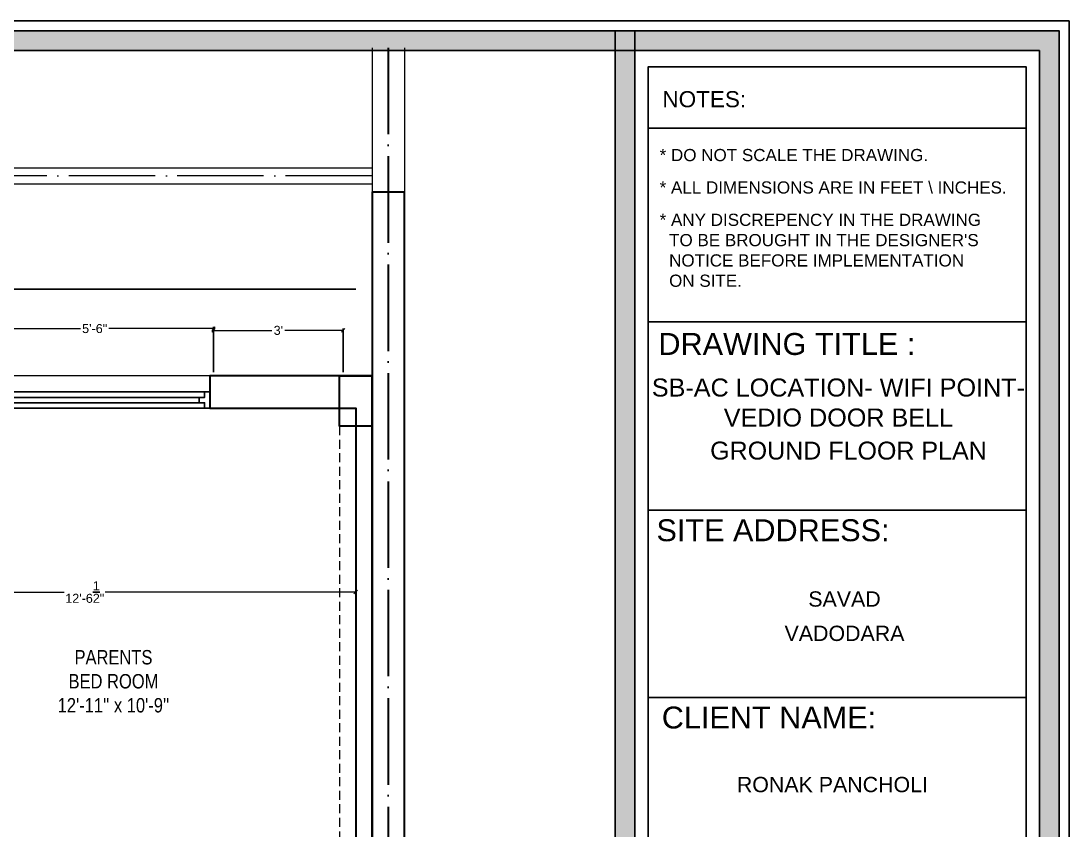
# Model space of a CAD drawing. Header units: millimetres. Extents: x 56222 to 3066687, y -650199 to -121287.
# Drawn here: x 132775.4 to 133066.4, y -184225 to -184000.3 of the extents above; entities that cross this region are included whole.
import ezdxf
from ezdxf.enums import TextEntityAlignment as Align

# ---------------------------------------------------------------- set-up
doc = ezdxf.new("R2010")
doc.units = ezdxf.units.MM
doc.header["$MEASUREMENT"] = 0
doc.header["$PDMODE"] = 35
doc.linetypes.add('ACAD_ISO04W100', pattern=[30, 24, -3, 0, -3])
doc.linetypes.add('DASHED2', pattern=[0.375, 0.25, -0.125])
doc.layers.get('Defpoints').update_dxf_attribs({"color": 220})
for name, color, linetype, lineweight in [('COLUMN', 1, 'Continuous', 30), ('dim05', 1, 'Continuous', 13), ('FIRST FLOOR ( TEXT )', 7, 'Continuous', 9), ('GROUND FLOOR', 7, 'Continuous', 9), ('GROUND FLOOR  ( PLINE )', 251, 'Continuous', 30), ('Labelling', 1, 'Continuous', 25), ('NAME PLATE', 7, 'Continuous', 25), ('wall', 7, 'Continuous', 30), ('X_PLOT', 1, 'Continuous', 9)]:
    doc.layers.add(name, color=color, linetype=linetype, lineweight=lineweight)
doc.layers.add('GROUND FLOOR  ( Text )', color=251, linetype='Continuous')
doc.layers.add('XX~SLAB ( PLINE )', color=251, linetype='Continuous', plot=False)
doc.styles.add('Arial', font='arial.ttf')
doc.styles.add('KATHA', font='swissc.ttf')
doc.styles.get("Standard").update_dxf_attribs({"font": 'arial.ttf', "height": 6})
doc.dimstyles.new('ISO-25', dxfattribs={"dimtxt": 2.5, "dimasz": 1, "dimexe": 0.5, "dimexo": 1, "dimtad": 0, "dimdec": 1, "dimlunit": 4, "dimtxsty": 'Standard', "dimblk": 'OBLIQUE', "dimcen": 2.5, "dimclrd": 1, "dimclre": 1, "dimclrt": 5, "dimadec": 0, "dimazin": 0, "dimtfac": 1, "dimtdec": 1, "dimtmove": 0, "dimatfit": 3, "dimfxl": 1, "dimlwd": -1, "dimarcsym": 0})

# ---------------------------------------------------------------- blocks, each defined once
blk = doc.blocks.new('LAYOUT FILE')
at = {"layer": 'NAME PLATE', "true_color": 0xd39e00}
h = blk.add_hatch(color=42, dxfattribs=at)
h.paths.add_polyline_path([(3346889.83, -513806.18), (3346889.83, -514260.7), (3347535.56, -514260.7), (3347535.56, -513806.18)])
h.paths.add_polyline_path([(3346894.36, -513810.71), (3347531.03, -513810.71), (3347531.03, -514256.17), (3346894.36, -514256.17)], flags=16)
blk.add_hatch(color=42, dxfattribs=at).paths.add_polyline_path([(3347433.6, -514256.17), (3347438.13, -514256.17), (3347438.13, -513806.18), (3347433.6, -513806.18)])
at = {"layer": 'NAME PLATE', "color": 42, "true_color": 0xd39e00}
for p, q in [((3347527.96, -513828.55), (3347441.2, -513828.55)), ((3347527.96, -513872.99), (3347441.2, -513872.99)), ((3347527.96, -513916.26), (3347441.2, -513916.26)), ((3347527.96, -513959.27), (3347441.2, -513959.27))]:
    blk.add_line(p, q, dxfattribs=at)
for points in [[(3346887.56, -513803.91), (3347537.83, -513803.91), (3347537.83, -514262.96), (3346887.56, -514262.96)], [(3346889.83, -513806.18), (3347535.56, -513806.18), (3347535.56, -514260.7), (3346889.83, -514260.7)], [(3347433.6, -514256.17), (3347433.6, -513806.18), (3347438.13, -513806.18), (3347438.13, -514256.17)], [(3346894.36, -513810.71), (3347531.03, -513810.71), (3347531.03, -514256.17), (3346894.36, -514256.17)], [(3347441.2, -514252.44), (3347441.2, -513814.44), (3347527.96, -513814.44), (3347527.96, -514252.44)]]:
    blk.add_lwpolyline(points, close=True, dxfattribs=at)
at = {"layer": 'NAME PLATE', "style": 'Arial'}
for s, height, p in [('NOTES:', 3.699, (3347454.07, -513823.73)), ('DRAWING TITLE : ', 5.0338, (3347474.01, -513880.61)), ('SITE ADDRESS:', 5.0338, (3347469.85, -513923.39)), ('CLIENT NAME:', 5.0338, (3347468.93, -513966.4))]:
    blk.add_text(s, height=height, dxfattribs=at).set_placement(p, align=Align.CENTER)
at = {"layer": 'NAME PLATE', "char_height": 2.7974, "width": 108.0765, "attachment_point": 1, "style": 'Arial'}
for s, insert in [('* DO NOT SCALE THE DRAWING.', (3347443.82, -513833.31, 0)), ('* ALL DIMENSIONS ARE IN FEET \\\\ INCHES.', (3347443.82, -513840.75, 0)), ("* ANY DISCREPENCY IN THE DRAWING \\P  TO BE BROUGHT IN THE DESIGNER'S\\P  NOTICE BEFORE IMPLEMENTATION \\P  ON SITE.", (3347443.82, -513848.18, 0))]:
    blk.add_mtext(s, dxfattribs=dict(at, insert=insert))
blk = doc.blocks.new('_Oblique')
at = {"layer": 'wall', "color": 0, "lineweight": -2}
blk.add_line((-0.5, -0.5), (0.5, 0.5), dxfattribs=at)
blk = doc.blocks.new('*D143')
at = {"layer": 'Defpoints', "color": 0, "lineweight": 30, "transparency": 16777216}
for p in [(132828.88, -184085.74), (132762.88, -184098.82), (132828.88, -184098.82)]:
    blk.add_point(p, dxfattribs=at)
at = {"layer": 'dim05', "color": 1, "linetype": 'Continuous', "lineweight": -2, "transparency": 16777216}
for p, q in [((132762.88, -184097.82), (132762.88, -184085.24)), ((132828.88, -184097.82), (132828.88, -184085.24))]:
    blk.add_line(p, q, dxfattribs=at)
at = {"layer": 'dim05', "color": 1, "linetype": 'Continuous', "transparency": 16777216}
for p, q in [((132762.88, -184085.74), (132791.93, -184085.74)), ((132828.88, -184085.74), (132799.83, -184085.74))]:
    blk.add_line(p, q, dxfattribs=at)
at = {"layer": 'dim05', "color": 1, "transparency": 16777216, "rotation": 180}
blk.add_blockref('_Oblique', (132762.88, -184085.74), dxfattribs=at)
at = {"layer": 'dim05', "color": 1, "transparency": 16777216}
blk.add_blockref('_Oblique', (132828.88, -184085.74), dxfattribs=at)
at = {"layer": 'dim05', "color": 5, "lineweight": 25, "transparency": 16777216, "insert": (132795.88, -184085.74), "char_height": 2.5, "attachment_point": 5, "style": 'Arial'}
blk.add_mtext('5\'-6"', dxfattribs=at)
blk = doc.blocks.new('*D144')
at = {"layer": 'Defpoints', "color": 0, "lineweight": 30, "transparency": 16777216}
for p in [(132864.88, -184086.24), (132828.88, -184098.82), (132864.88, -184098.82)]:
    blk.add_point(p, dxfattribs=at)
at = {"layer": 'dim05', "color": 1, "linetype": 'Continuous', "lineweight": -2, "transparency": 16777216}
for p, q in [((132828.88, -184097.82), (132828.88, -184085.74)), ((132864.88, -184097.82), (132864.88, -184085.74))]:
    blk.add_line(p, q, dxfattribs=at)
at = {"layer": 'dim05', "color": 1, "linetype": 'Continuous', "transparency": 16777216}
for p, q in [((132828.88, -184086.24), (132845.1, -184086.24)), ((132864.88, -184086.24), (132848.65, -184086.24))]:
    blk.add_line(p, q, dxfattribs=at)
at = {"layer": 'dim05', "color": 1, "transparency": 16777216, "rotation": 180}
blk.add_blockref('_Oblique', (132828.88, -184086.24), dxfattribs=at)
at = {"layer": 'dim05', "color": 1, "transparency": 16777216}
blk.add_blockref('_Oblique', (132864.88, -184086.24), dxfattribs=at)
at = {"layer": 'dim05', "color": 5, "lineweight": 25, "transparency": 16777216, "insert": (132846.88, -184086.24), "char_height": 2.5, "attachment_point": 5, "style": 'Arial'}
blk.add_mtext("3'", dxfattribs=at)
blk = doc.blocks.new('*D158')
at = {"layer": 'Defpoints', "color": 0, "lineweight": 30, "transparency": 16777216}
for p in [(132717.88, -184157.92), (132868.38, -184157.92), (132868.38, -184158.89)]:
    blk.add_point(p, dxfattribs=at)
at = {"layer": 'dim05', "color": 1, "linetype": 'Continuous', "transparency": 16777216}
for p, q in [((132717.88, -184158.89), (132787.42, -184158.89)), ((132868.38, -184158.89), (132798.84, -184158.89))]:
    blk.add_line(p, q, dxfattribs=at)
at = {"layer": 'dim05', "color": 1, "linetype": 'Continuous', "lineweight": -2, "transparency": 16777216}
for p, q in [((132717.88, -184158.92), (132717.88, -184159.39)), ((132868.38, -184158.92), (132868.38, -184159.39))]:
    blk.add_line(p, q, dxfattribs=at)
at = {"layer": 'dim05', "color": 1, "transparency": 16777216, "rotation": 180}
blk.add_blockref('_Oblique', (132717.88, -184158.89), dxfattribs=at)
at = {"layer": 'dim05', "color": 1, "transparency": 16777216}
blk.add_blockref('_Oblique', (132868.38, -184158.89), dxfattribs=at)
at = {"layer": 'dim05', "color": 5, "lineweight": 25, "transparency": 16777216, "insert": (132793.13, -184158.89), "char_height": 2.5, "attachment_point": 5, "style": 'Arial'}
blk.add_mtext('12\'-6{\\H1x;\\S1/2;}"', dxfattribs=at)

msp = doc.modelspace()

# ---------------------------------------------------------------- linework, layer by layer
at = {"layer": 'COLUMN'}
msp.add_lwpolyline([(132863.884, -184098.824), (132872.879, -184098.824), (132872.879, -184112.824), (132863.884, -184112.824)], close=True, dxfattribs=at)
at = {"layer": 'dim05', "color": 27, "lineweight": 25, "true_color": 0x7d5120}
msp.add_lwpolyline([(132472.379, -184074.824), (132868.379, -184074.824)], dxfattribs=at)
at = {"layer": 'GROUND FLOOR'}
for p, q in [((132872.879, -184007.775), (132872.879, -184528.708)), ((132872.879, -184007.775), (132872.879, -184098.824)), ((132881.879, -184007.775), (132881.879, -184528.708)), ((132372.629, -184041.074), (132872.879, -184041.074)), ((132377.129, -184045.574), (132872.879, -184045.574)), ((132872.879, -184098.824), (132472.379, -184098.824)), ((132827.879, -184098.824), (132827.879, -184107.824)), ((132863.879, -184107.824), (132713.879, -184107.824))]:
    msp.add_line(p, q, dxfattribs=at)
at = {"layer": 'GROUND FLOOR', "color": 1, "linetype": 'ACAD_ISO04W100'}
msp.add_line((132877.379, -184007.775), (132877.379, -184391.324), dxfattribs=at)
msp.add_lwpolyline([(132872.879, -184043.324), (132374.879, -184043.324), (132374.879, -184505.824), (132872.879, -184505.824)], dxfattribs=at)
at = {"layer": 'GROUND FLOOR', "color": 6, "lineweight": 30}
msp.add_lwpolyline([(132881.879, -184047.824), (132872.879, -184047.824), (132872.879, -184391.324), (132881.879, -184391.324)], close=True, dxfattribs=at)
at = {"layer": 'GROUND FLOOR  ( PLINE )'}
msp.add_lwpolyline([(132872.879, -184098.824), (132827.879, -184098.824), (132827.879, -184107.824), (132868.379, -184107.824), (132868.379, -184236.824), (132832.383, -184236.822), (132832.383, -184241.322), (132863.879, -184241.324), (132863.879, -184368.824), (132830.879, -184368.824), (132830.879, -184373.324), (132863.879, -184373.324), (132863.879, -184391.324), (132872.879, -184391.324)], close=True, dxfattribs=at)
at = {"layer": 'Labelling', "color": 251, "linetype": 'DASHED2', "lineweight": 0, "ltscale": 10, "true_color": 0x636466}
msp.add_line((132863.884, -184112.824), (132863.879, -184236.824), dxfattribs=at)
at = {"layer": 'X_PLOT', "linetype": 'ACAD_ISO04W100', "lineweight": 30}
msp.add_line((132877.379, -184007.775), (132877.379, -184503.574), dxfattribs=at)
at = {"layer": 'XX~SLAB ( PLINE )'}
msp.add_lwpolyline([(132827.879, -184103.324), (132826.379, -184103.324), (132826.379, -184104.824), (132824.879, -184104.824), (132824.879, -184106.324), (132770.879, -184106.324), (132770.879, -184104.824), (132769.379, -184104.824), (132769.379, -184103.324), (132767.879, -184103.324), (132767.879, -184107.824), (132769.379, -184107.824), (132769.379, -184106.324), (132770.879, -184106.324), (132770.879, -184104.824), (132824.879, -184104.824), (132824.879, -184106.324), (132826.379, -184106.324), (132826.379, -184107.824), (132827.879, -184107.824), (132827.879, -184103.324), (132767.879, -184103.324), (132767.879, -184107.824), (132827.879, -184107.824)], close=True, dxfattribs=at)

# ---------------------------------------------------------------- block references
at = {"layer": 'NAME PLATE', "lineweight": 0, "xscale": 1.209046105522275, "yscale": 1.209046105522275, "zscale": 1.209046105522275}
msp.add_blockref('LAYOUT FILE', (-3914261.176, 437212.307, 0.126), dxfattribs=at)

# ---------------------------------------------------------------- texts
at = {"layer": 'FIRST FLOOR ( TEXT )', "insert": (132801.101, -184183.679), "char_height": 4, "attachment_point": 5, "style": 'KATHA'}
msp.add_mtext("PARENTS \\PBED ROOM\\P12'-11'' x 10'-9''", dxfattribs=at)
at = {"layer": 'GROUND FLOOR  ( Text )', "insert": (133002.371, -184106.295), "char_height": 5, "width": 121.24935, "attachment_point": 5, "style": 'Arial'}
msp.add_mtext('SB-AC LOCATION- WIFI POINT- VEDIO DOOR BELL', dxfattribs=at)
at = {"layer": 'NAME PLATE', "style": 'Arial'}
for s, height, p in [('GROUND FLOOR PLAN', 4.97292, (133005.161, -184122.09, 0.126)), (' SAVAD ', 4.2457, (133004.059, -184162.937, 0.126)), ('VADODARA', 4.2457, (133004.059, -184172.469, 0.126)), ('RONAK PANCHOLI    ', 4.24568, (133003.997, -184214.45, 0.126))]:
    msp.add_text(s, height=height, dxfattribs=at).set_placement(p, align=Align.CENTER)

# ---------------------------------------------------------------- dimensions: what is measured, and where the dimension line sits
at = {"layer": 'dim05', "color": 27, "lineweight": 25, "true_color": 0x7d5120}
for base, p1, p2, picture, middle in [((132828.879, -184085.739), (132762.879, -184098.824), (132828.879, -184098.824), '*D143', (132795.879, -184085.739)), ((132864.879, -184086.239), (132828.879, -184098.824), (132864.879, -184098.824), '*D144', (132846.879, -184086.239)), ((132868.379, -184158.886), (132717.879, -184157.92), (132868.379, -184157.92), '*D158', (132793.129, -184158.886))]:
    dim = msp.add_linear_dim(base=base, p1=p1, p2=p2, dimstyle='ISO-25', override={"dimtxsty": 'Arial'}, dxfattribs=at)
    dim.commit()
    dim.dimension.update_dxf_attribs({"geometry": picture, "text_midpoint": middle})

doc.saveas('drawing.dxf')
